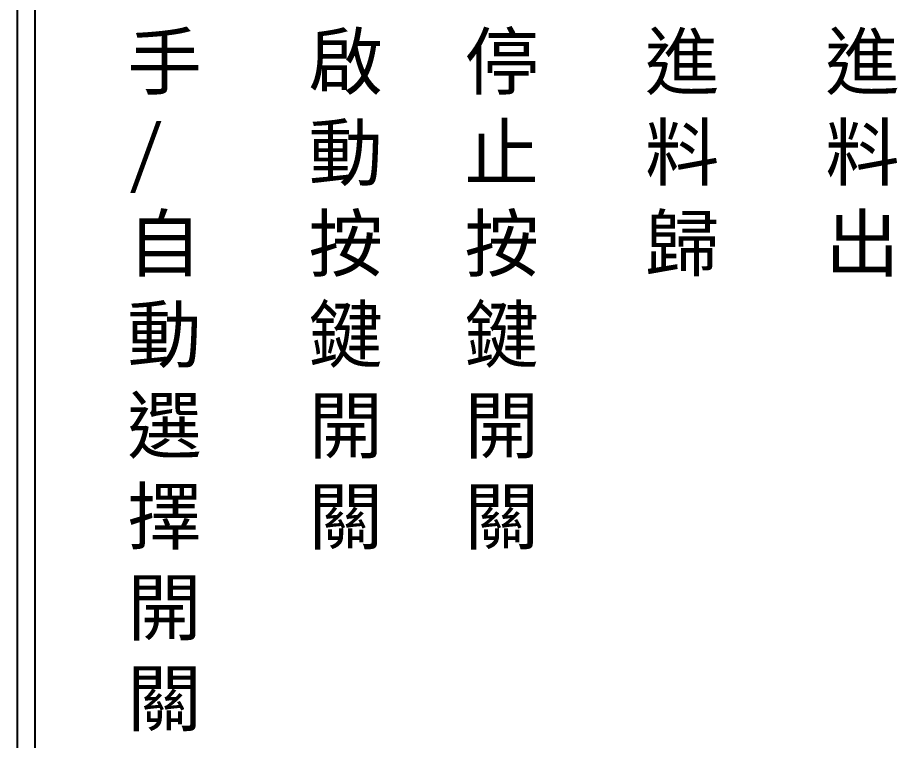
# Model space of a CAD drawing. Extents: x 325 to 612, y 3 to 207.
# Drawn here: x 325.3 to 388.2, y 46.8 to 98.4 of the extents above; entities that cross this region are included whole.
import ezdxf

# ---------------------------------------------------------------- set-up
doc = ezdxf.new("R2010")
doc.units = 0
doc.layers.add('圖框層', color=7, linetype='CONTINUOUS')
doc.layers.add('標尺寸層', color=3, linetype='CONTINUOUS')
doc.styles.add('CNS', font='romanc.shx', dxfattribs={"bigfont": 'chineset.shx'})

msp = doc.modelspace()

# ---------------------------------------------------------------- linework, layer by layer
at = {"layer": '圖框層', "color": 7}
for p, q in [((325.319, 3), (325.319, 206.969)), ((326.569, 4.25), (326.569, 205.719))]:
    msp.add_line(p, q, dxfattribs=at)

# ---------------------------------------------------------------- texts
at = {"layer": '標尺寸層', "color": 7, "char_height": 3.9, "width": 4.96081, "attachment_point": 1, "style": 'CNS'}
for s, insert in [('{\\fDFKai-SB|b0|i0|c136|p65;手\\P/自動選擇開關}', (333.16, 97.234)), ('{\\fDFKai-SB|b0|i0|c136|p65;啟動按鍵開關}', (346.119, 97.234)), ('{\\fDFKai-SB|b0|i0|c136|p65;停止按鍵開關}', (357.267, 97.234)), ('{\\fDFKai-SB|b0|i0|c136|p65;進料\\P歸}', (370.167, 97.234)), ('{\\fDFKai-SB|b0|i0|c136|p65;進料\\P出}', (383.052, 97.234))]:
    msp.add_mtext(s, dxfattribs=dict(at, insert=insert))

doc.saveas('drawing.dxf')
